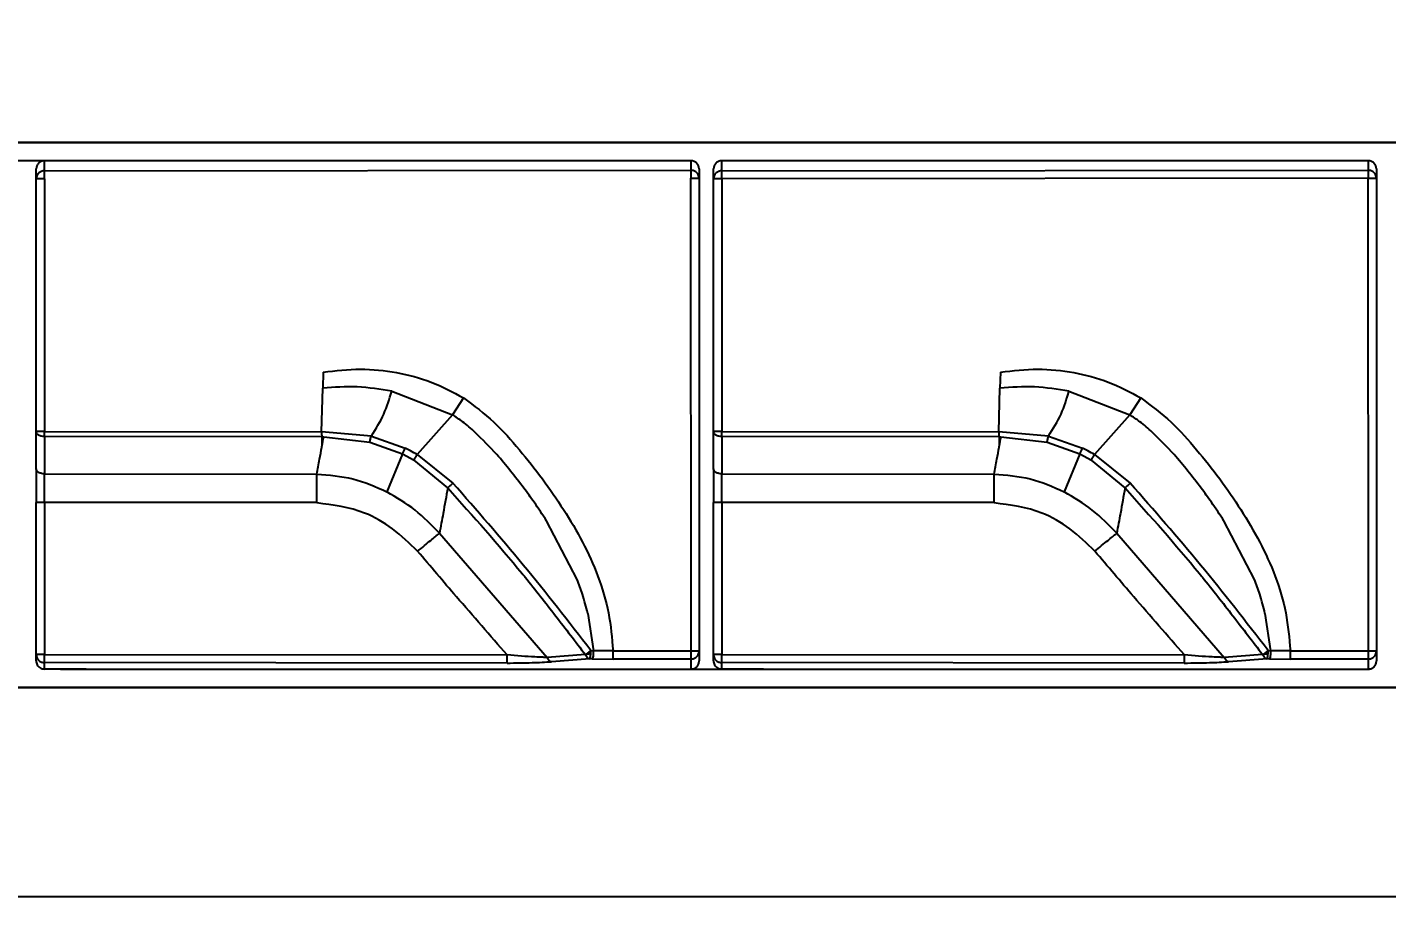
# Model space of a CAD drawing. Header units: millimetres. Extents: x 340 to 481, y 493 to 586.
# Drawn here: x 386.39 to 399.83, y 528.65 to 537.33 of the extents above; entities that cross this region are included whole.
import ezdxf

# ---------------------------------------------------------------- set-up
doc = ezdxf.new("R2010")
doc.units = ezdxf.units.MM
doc.header["$PDSIZE"] = -1
doc.linetypes.add('CENTERX2', pattern=[20.32, 12.7, -2.54, 2.54, -2.54])
doc.dimstyles.new('ISO-25', dxfattribs={"dimtxt": 2.5, "dimasz": 2.5, "dimexe": 1.25, "dimexo": 0.625, "dimtad": 1, "dimtxsty": 'Standard', "dimcen": 2.5, "dimadec": 0, "dimazin": 0, "dimtfac": 1, "dimtmove": 0, "dimatfit": 3, "dimfxl": 1, "dimarcsym": 0})

# ---------------------------------------------------------------- blocks, each defined once
blk = doc.blocks.new('*D1')
at = {"color": 0, "lineweight": -2}
for p, q in [((363.82, 530.628), (363.82, 493.301)), ((435.672, 530.628), (435.672, 493.301)), ((367.9, 495.301), (431.592, 495.301))]:
    blk.add_line(p, q, dxfattribs=at)
at = {"color": 0}
for points in [[(367.9, 495.981), (367.9, 494.621), (363.82, 495.301)], [(431.592, 494.621), (431.592, 495.981), (435.672, 495.301)]]:
    blk.add_solid(points, dxfattribs=at)
at = {"layer": 'Defpoints', "color": 0}
for p in [(363.82, 530.628), (435.672, 530.628), (435.672, 495.301)]:
    blk.add_point(p, dxfattribs=at)
at = {"color": 0, "insert": (399.746, 498.866), "char_height": 3.5, "attachment_point": 5}
blk.add_mtext('71,85', dxfattribs=at)
blk = doc.blocks.new('*D2')
at = {"color": 0, "lineweight": -2}
for p, q in [((394.669, 557.257), (348.229, 557.257)), ((350.229, 553.177), (350.229, 536.154)), ((350.229, 512), (350.229, 529.023)), ((394.669, 507.92), (348.229, 507.92))]:
    blk.add_line(p, q, dxfattribs=at)
at = {"color": 0}
for points in [[(350.909, 553.177), (349.549, 553.177), (350.229, 557.257)], [(349.549, 512), (350.909, 512), (350.229, 507.92)]]:
    blk.add_solid(points, dxfattribs=at)
at = {"layer": 'Defpoints', "color": 0}
for p in [(394.669, 557.257), (350.229, 507.92), (394.669, 507.92)]:
    blk.add_point(p, dxfattribs=at)
at = {"color": 0, "insert": (350.229, 532.589), "char_height": 3.5, "attachment_point": 5}
blk.add_mtext('49,34', dxfattribs=at)

msp = doc.modelspace()

# ---------------------------------------------------------------- linework, layer by layer
at = {"color": 7, "linetype": 'Continuous'}
for p, q in [((433.374, 536.195), (366.219, 536.195)), ((366.219, 530.813), (433.374, 530.813)), ((433.374, 528.745), (366.219, 528.745))]:
    msp.add_line(p, q, dxfattribs=at)
at = {"color": 7, "linetype": 'Continuous', "lineweight": 25}
for p, q in [((366.819, 536.195), (432.774, 536.195)), ((386.481, 535.836), (386.481, 535.935)), ((386.562, 535.916), (386.562, 536.015)), ((392.952, 536.015), (386.562, 536.015)), ((386.562, 535.916), (392.952, 535.921)), ((392.952, 536.015), (392.952, 535.921)), ((393.033, 535.935), (393.033, 535.841)), ((393.175, 535.836), (393.175, 535.935)), ((393.256, 535.916), (393.256, 536.015)), ((399.646, 536.015), (393.256, 536.015)), ((393.256, 535.916), (399.646, 535.921)), ((399.646, 536.015), (399.646, 535.921)), ((399.727, 535.935), (399.727, 535.841)), ((386.481, 533.34), (386.481, 535.836)), ((386.563, 535.837), (386.563, 533.341)), ((392.953, 531.173), (392.952, 535.842)), ((393.033, 535.841), (393.033, 531.172)), ((393.175, 533.34), (393.175, 535.836)), ((399.646, 535.842), (393.257, 535.837)), ((393.257, 535.837), (393.257, 533.341)), ((399.647, 531.173), (399.646, 535.842)), ((399.727, 535.841), (399.727, 531.172)), ((389.317, 533.928), (389.312, 533.769)), ((396.011, 533.928), (396.006, 533.769)), ((389.301, 533.338), (389.312, 533.769)), ((395.995, 533.338), (396.006, 533.769)), ((389.994, 533.738), (390.594, 533.506)), ((390.704, 533.673), (390.594, 533.506)), ((396.688, 533.738), (397.288, 533.506)), ((397.398, 533.673), (397.288, 533.506)), ((390.594, 533.506), (390.246, 533.113)), ((397.288, 533.506), (396.94, 533.113)), ((386.481, 532.971), (386.481, 533.34)), ((386.563, 533.341), (389.301, 533.338)), ((389.307, 533.288), (386.563, 533.29)), ((386.563, 533.29), (386.563, 532.922)), ((389.793, 533.296), (389.301, 533.338)), ((389.306, 533.198), (389.307, 533.288)), ((389.307, 533.288), (389.322, 533.288)), ((389.322, 533.288), (389.777, 533.236)), ((389.777, 533.236), (390.102, 533.12)), ((389.793, 533.296), (390.128, 533.175)), ((393.175, 532.971), (393.175, 533.34)), ((393.257, 533.341), (395.995, 533.338)), ((396.001, 533.288), (393.257, 533.29)), ((393.257, 533.29), (393.257, 532.922)), ((396.487, 533.296), (395.995, 533.338)), ((396, 533.198), (396.001, 533.288)), ((396.001, 533.288), (396.016, 533.288)), ((396.016, 533.288), (396.471, 533.236)), ((396.471, 533.236), (396.796, 533.12)), ((396.487, 533.296), (396.822, 533.175)), ((390.102, 533.12), (389.946, 532.745)), ((390.102, 533.12), (390.216, 533.059)), ((390.246, 533.113), (390.599, 532.831)), ((396.796, 533.12), (396.64, 532.745)), ((396.796, 533.12), (396.91, 533.059)), ((396.94, 533.113), (397.293, 532.831)), ((390.548, 532.783), (390.216, 533.059)), ((397.242, 532.783), (396.91, 533.059)), ((386.563, 532.922), (389.254, 532.919)), ((393.257, 532.922), (395.948, 532.919)), ((386.481, 531.137), (386.481, 532.638)), ((389.253, 532.638), (386.563, 532.642)), ((386.563, 532.638), (386.563, 531.137)), ((389.253, 532.635), (386.563, 532.638)), ((393.175, 531.137), (393.175, 532.638)), ((395.947, 532.638), (393.257, 532.642)), ((393.257, 532.638), (393.257, 531.137)), ((395.947, 532.635), (393.257, 532.638)), ((391.828, 531.879), (391.525, 532.457)), ((398.522, 531.879), (398.219, 532.457)), ((390.466, 532.335), (391.529, 531.108)), ((397.16, 532.335), (398.223, 531.108)), ((391.931, 531.544), (391.987, 531.175)), ((398.625, 531.544), (398.681, 531.175)), ((386.481, 531.074), (386.481, 531.137)), ((386.563, 531.137), (391.135, 531.133)), ((391.908, 531.137), (391.529, 531.108)), ((391.952, 531.095), (391.572, 531.066)), ((391.976, 531.094), (391.952, 531.095)), ((391.961, 531.146), (391.963, 531.176)), ((391.963, 531.176), (391.987, 531.175)), ((391.976, 531.094), (392.182, 531.093)), ((392.182, 531.174), (391.987, 531.175)), ((392.182, 531.174), (392.953, 531.173)), ((392.952, 531.092), (392.182, 531.093)), ((392.952, 531.092), (392.952, 530.993)), ((393.033, 531.172), (393.033, 531.074)), ((393.175, 531.074), (393.175, 531.137)), ((393.257, 531.137), (397.829, 531.133)), ((398.602, 531.137), (398.223, 531.108)), ((398.646, 531.095), (398.266, 531.066)), ((398.67, 531.094), (398.646, 531.095)), ((398.655, 531.146), (398.657, 531.176)), ((398.657, 531.176), (398.681, 531.175)), ((398.67, 531.094), (398.876, 531.093)), ((398.876, 531.174), (398.681, 531.175)), ((398.876, 531.174), (399.647, 531.173)), ((399.646, 531.092), (398.876, 531.093)), ((399.646, 531.092), (399.646, 530.993)), ((399.727, 531.172), (399.727, 531.074)), ((386.562, 530.994), (386.562, 531.057)), ((391.134, 531.053), (386.562, 531.057)), ((386.974, 530.993), (386.562, 530.994)), ((386.974, 530.993), (392.952, 530.993)), ((393.256, 530.994), (393.256, 531.057)), ((397.828, 531.053), (393.256, 531.057)), ((393.668, 530.993), (393.256, 530.994)), ((393.668, 530.993), (399.646, 530.993)), ((432.774, 530.813), (366.819, 530.813)), ((432.774, 528.745), (366.819, 528.745))]:
    msp.add_line(p, q, dxfattribs=at)
at = {"color": 7, "linetype": 'CENTERX2'}
for p, q in [((433.194, 536.015), (366.399, 536.015)), ((366.399, 530.993), (433.194, 530.993))]:
    msp.add_line(p, q, dxfattribs=at)
at = {"color": 7, "linetype": 'Continuous', "lineweight": 25, "flags": 128}
for points in [[(389.303, 533.185), (389.304, 533.192), (389.306, 533.198)], [(395.997, 533.185), (395.999, 533.192), (396, 533.198)], [(389.253, 532.635), (389.253, 532.636), (389.253, 532.636), (389.253, 532.636), (389.253, 532.637), (389.253, 532.637), (389.253, 532.638), (389.253, 532.638), (389.253, 532.638)], [(395.947, 532.635), (395.947, 532.636), (395.947, 532.636), (395.947, 532.636), (395.947, 532.637), (395.947, 532.637), (395.947, 532.638), (395.947, 532.638), (395.947, 532.638)]]:
    msp.add_lwpolyline(points, dxfattribs=at)
at = {"color": 7, "linetype": 'Continuous', "lineweight": 25}
for centre, radius, start, end in [((383.511, 535.852), 3.052, 359.7232, 1.199), ((389.901, 535.857), 3.052, 359.7232, 1.199), ((390.205, 535.852), 3.052, 359.7232, 1.199), ((396.595, 535.857), 3.052, 359.7232, 1.199), ((378.37, 533.345), 8.193, 359.6155, 359.9694), ((302.873, 548.93), 87.853, 349.68407, 349.74388), ((385.064, 533.345), 8.193, 359.6155, 359.9694), ((309.567, 548.93), 87.853, 349.68407, 349.74388), ((383.579, 531.121), 2.984, 358.7609, 0.2933), ((388.151, 531.118), 2.984, 358.7609, 0.2933), ((389.236, 531.158), 2.947, 358.7356, 0.3039), ((390.007, 531.157), 2.946, 358.7355, 0.3038), ((390.273, 531.121), 2.984, 358.7609, 0.2933), ((394.845, 531.118), 2.984, 358.7609, 0.2933), ((395.93, 531.158), 2.947, 358.7356, 0.3039), ((396.701, 531.157), 2.946, 358.7355, 0.3038)]:
    msp.add_arc(centre, radius, start, end, dxfattribs=at)
for points, knots in [([(386.562, 536.015), (386.551, 536.014), (386.535, 536.012), (386.516, 536.002), (386.5, 535.988), (386.484, 535.966), (386.482, 535.945), (386.481, 535.935)], [0, 0, 0, 0, 0.25342, 0.376755, 0.504454, 0.75394, 1, 1, 1, 1]), ([(386.562, 535.916), (386.554, 535.915), (386.537, 535.914), (386.516, 535.903), (386.5, 535.889), (386.49, 535.874), (386.482, 535.856), (386.482, 535.843), (386.481, 535.836)], [0, 0, 0, 0, 0.182036, 0.411431, 0.545976, 0.690302, 0.842527, 1, 1, 1, 1]), ([(393.033, 535.935), (393.032, 535.945), (393.03, 535.961), (393.02, 535.979), (393.006, 535.996), (392.984, 536.012), (392.962, 536.014), (392.952, 536.015)], [0, 0, 0, 0, 0.248992, 0.370652, 0.496975, 0.749541, 1, 1, 1, 1]), ([(393.033, 535.841), (393.032, 535.848), (393.031, 535.861), (393.024, 535.879), (393.014, 535.893), (392.998, 535.908), (392.977, 535.919), (392.96, 535.92), (392.952, 535.921)], [0, 0, 0, 0, 0.157473, 0.309698, 0.454024, 0.588569, 0.817964, 1, 1, 1, 1]), ([(393.256, 536.015), (393.245, 536.014), (393.229, 536.012), (393.21, 536.002), (393.194, 535.988), (393.178, 535.966), (393.176, 535.945), (393.175, 535.935)], [0, 0, 0, 0, 0.25342, 0.376755, 0.504454, 0.75394, 1, 1, 1, 1]), ([(393.256, 535.916), (393.248, 535.915), (393.231, 535.914), (393.21, 535.903), (393.194, 535.889), (393.184, 535.874), (393.176, 535.856), (393.176, 535.843), (393.175, 535.836)], [0, 0, 0, 0, 0.182036, 0.411431, 0.545976, 0.690302, 0.842527, 1, 1, 1, 1]), ([(399.727, 535.935), (399.726, 535.945), (399.724, 535.961), (399.714, 535.979), (399.7, 535.996), (399.678, 536.012), (399.657, 536.014), (399.646, 536.015)], [0, 0, 0, 0, 0.248992, 0.370652, 0.496975, 0.749541, 1, 1, 1, 1]), ([(399.727, 535.841), (399.726, 535.848), (399.725, 535.861), (399.718, 535.879), (399.708, 535.893), (399.692, 535.908), (399.671, 535.919), (399.654, 535.92), (399.646, 535.921)], [0, 0, 0, 0, 0.157473, 0.309698, 0.454024, 0.588569, 0.817964, 1, 1, 1, 1]), ([(386.563, 535.837), (386.552, 535.837), (386.537, 535.837), (386.518, 535.837), (386.504, 535.837), (386.494, 535.837), (386.484, 535.837), (386.482, 535.836), (386.481, 535.836)], [0, 0, 0, 0, 0.243619, 0.372782, 0.502319, 0.631447, 0.759537, 1, 1, 1, 1]), ([(392.952, 535.842), (392.96, 535.842), (392.977, 535.842), (392.998, 535.842), (393.014, 535.842), (393.024, 535.842), (393.032, 535.841), (393.033, 535.841), (393.033, 535.841)], [0, 0, 0, 0, 0.181966, 0.411368, 0.545075, 0.689675, 0.842559, 1, 1, 1, 1]), ([(393.257, 535.837), (393.246, 535.837), (393.231, 535.837), (393.212, 535.837), (393.198, 535.837), (393.188, 535.837), (393.178, 535.837), (393.176, 535.836), (393.175, 535.836)], [0, 0, 0, 0, 0.243619, 0.372782, 0.502319, 0.631447, 0.759537, 1, 1, 1, 1]), ([(399.646, 535.842), (399.654, 535.842), (399.671, 535.842), (399.692, 535.842), (399.708, 535.842), (399.718, 535.842), (399.726, 535.841), (399.727, 535.841), (399.727, 535.841)], [0, 0, 0, 0, 0.181966, 0.411368, 0.545075, 0.689675, 0.842559, 1, 1, 1, 1]), ([(389.317, 533.928), (389.439, 533.942), (389.681, 533.968), (390.042, 533.933), (390.389, 533.84), (390.599, 533.729), (390.704, 533.673)], [0, 0, 0, 0, 0.256766, 0.505731, 0.751665, 1, 1, 1, 1]), ([(396.011, 533.928), (396.133, 533.942), (396.375, 533.968), (396.736, 533.933), (397.083, 533.84), (397.293, 533.729), (397.398, 533.673)], [0, 0, 0, 0, 0.256766, 0.505731, 0.751665, 1, 1, 1, 1]), ([(389.994, 533.738), (389.881, 533.757), (389.654, 533.794), (389.426, 533.777), (389.312, 533.769)], [0, 0, 0, 0, 0.502047, 1, 1, 1, 1]), ([(396.688, 533.738), (396.575, 533.757), (396.348, 533.794), (396.12, 533.777), (396.006, 533.769)], [0, 0, 0, 0, 0.502047, 1, 1, 1, 1]), ([(389.793, 533.296), (389.837, 533.367), (389.924, 533.505), (389.971, 533.662), (389.994, 533.738)], [0, 0, 0, 0, 0.5118799, 1, 1, 1, 1]), ([(390.704, 533.673), (390.807, 533.596), (391.009, 533.445), (391.339, 533.071), (391.708, 532.577), (392.005, 532.03), (392.149, 531.55), (392.171, 531.299), (392.182, 531.174)], [0, 0, 0, 0, 0.128773, 0.252959, 0.499043, 0.747593, 0.873757, 1, 1, 1, 1]), ([(396.487, 533.296), (396.531, 533.367), (396.618, 533.505), (396.665, 533.662), (396.688, 533.738)], [0, 0, 0, 0, 0.5118799, 1, 1, 1, 1]), ([(397.398, 533.673), (397.501, 533.596), (397.703, 533.445), (398.033, 533.071), (398.402, 532.577), (398.699, 532.03), (398.843, 531.55), (398.865, 531.299), (398.876, 531.174)], [0, 0, 0, 0, 0.128773, 0.252959, 0.499043, 0.747593, 0.873757, 1, 1, 1, 1]), ([(390.818, 533.332), (390.778, 533.369), (390.708, 533.432), (390.628, 533.484), (390.594, 533.506)], [0, 0, 0, 0, 0.571638, 1, 1, 1, 1]), ([(397.512, 533.332), (397.472, 533.369), (397.402, 533.432), (397.322, 533.484), (397.288, 533.506)], [0, 0, 0, 0, 0.571638, 1, 1, 1, 1]), ([(386.563, 533.341), (386.552, 533.341), (386.537, 533.341), (386.518, 533.34), (386.504, 533.34), (386.494, 533.34), (386.484, 533.34), (386.482, 533.34), (386.481, 533.34)], [0, 0, 0, 0, 0.243618, 0.372782, 0.502319, 0.631447, 0.759537, 1, 1, 1, 1]), ([(386.563, 533.29), (386.552, 533.291), (386.537, 533.292), (386.518, 533.298), (386.504, 533.304), (386.494, 533.312), (386.484, 533.324), (386.482, 533.333), (386.481, 533.34)], [0, 0, 0, 0, 0.241127, 0.370687, 0.50272, 0.634695, 0.763396, 1, 1, 1, 1]), ([(389.777, 533.236), (389.778, 533.24), (389.78, 533.249), (389.784, 533.264), (389.788, 533.28), (389.791, 533.291), (389.793, 533.296)], [0, 0, 0, 0, 0.247251, 0.499954, 0.752682, 1, 1, 1, 1]), ([(391.3, 532.782), (391.214, 532.895), (391.065, 533.088), (390.891, 533.26), (390.818, 533.332)], [0, 0, 0, 0, 0.580697, 1, 1, 1, 1]), ([(393.257, 533.341), (393.246, 533.341), (393.231, 533.341), (393.212, 533.34), (393.198, 533.34), (393.188, 533.34), (393.178, 533.34), (393.176, 533.34), (393.175, 533.34)], [0, 0, 0, 0, 0.243618, 0.372782, 0.502319, 0.631447, 0.759537, 1, 1, 1, 1]), ([(393.257, 533.29), (393.246, 533.291), (393.231, 533.292), (393.212, 533.298), (393.198, 533.304), (393.188, 533.312), (393.178, 533.324), (393.176, 533.333), (393.175, 533.34)], [0, 0, 0, 0, 0.241127, 0.370687, 0.50272, 0.634695, 0.763396, 1, 1, 1, 1]), ([(396.471, 533.236), (396.472, 533.24), (396.474, 533.249), (396.478, 533.264), (396.482, 533.28), (396.485, 533.291), (396.487, 533.296)], [0, 0, 0, 0, 0.247251, 0.499954, 0.752682, 1, 1, 1, 1]), ([(397.994, 532.782), (397.908, 532.895), (397.759, 533.088), (397.585, 533.26), (397.512, 533.332)], [0, 0, 0, 0, 0.580697, 1, 1, 1, 1]), ([(389.254, 532.919), (389.263, 532.968), (389.28, 533.057), (389.296, 533.146), (389.303, 533.185)], [0, 0, 0, 0, 0.5598757, 1, 1, 1, 1]), ([(390.102, 533.12), (390.104, 533.124), (390.107, 533.132), (390.113, 533.146), (390.12, 533.161), (390.125, 533.17), (390.128, 533.175)], [0, 0, 0, 0, 0.247199, 0.499741, 0.75242, 1, 1, 1, 1]), ([(390.246, 533.113), (390.225, 533.125), (390.186, 533.147), (390.145, 533.167), (390.128, 533.175)], [0, 0, 0, 0, 0.559705, 1, 1, 1, 1]), ([(390.216, 533.059), (390.221, 533.068), (390.23, 533.085), (390.241, 533.104), (390.246, 533.113)], [0, 0, 0, 0, 0.559502, 1, 1, 1, 1]), ([(395.948, 532.919), (395.957, 532.968), (395.974, 533.057), (395.99, 533.146), (395.997, 533.185)], [0, 0, 0, 0, 0.559876, 1, 1, 1, 1]), ([(396.796, 533.12), (396.798, 533.124), (396.801, 533.132), (396.807, 533.146), (396.814, 533.161), (396.819, 533.17), (396.822, 533.175)], [0, 0, 0, 0, 0.247199, 0.499741, 0.75242, 1, 1, 1, 1]), ([(396.94, 533.113), (396.919, 533.125), (396.88, 533.147), (396.839, 533.167), (396.822, 533.175)], [0, 0, 0, 0, 0.559705, 1, 1, 1, 1]), ([(396.91, 533.059), (396.915, 533.068), (396.924, 533.085), (396.935, 533.104), (396.94, 533.113)], [0, 0, 0, 0, 0.559502, 1, 1, 1, 1]), ([(386.563, 532.922), (386.552, 532.923), (386.537, 532.923), (386.518, 532.93), (386.504, 532.936), (386.494, 532.944), (386.484, 532.956), (386.482, 532.965), (386.481, 532.971)], [0, 0, 0, 0, 0.241127, 0.370687, 0.50272, 0.634695, 0.763396, 1, 1, 1, 1]), ([(386.481, 532.971), (386.481, 532.915), (386.481, 532.813), (386.481, 532.692), (386.481, 532.638)], [0, 0, 0, 0, 0.5582553, 1, 1, 1, 1]), ([(393.257, 532.922), (393.246, 532.923), (393.231, 532.923), (393.212, 532.93), (393.198, 532.936), (393.188, 532.944), (393.178, 532.956), (393.176, 532.965), (393.175, 532.971)], [0, 0, 0, 0, 0.241127, 0.370687, 0.50272, 0.634695, 0.763396, 1, 1, 1, 1]), ([(393.175, 532.971), (393.175, 532.915), (393.175, 532.813), (393.175, 532.692), (393.175, 532.638)], [0, 0, 0, 0, 0.5582553, 1, 1, 1, 1]), ([(389.254, 532.919), (389.375, 532.91), (389.616, 532.893), (389.836, 532.794), (389.946, 532.745)], [0, 0, 0, 0, 0.500216, 1, 1, 1, 1]), ([(390.548, 532.783), (390.552, 532.787), (390.558, 532.793), (390.571, 532.806), (390.585, 532.818), (390.594, 532.827), (390.599, 532.831)], [0, 0, 0, 0, 0.246048, 0.499443, 0.753141, 1, 1, 1, 1]), ([(391.963, 531.176), (391.743, 531.46), (391.305, 532.025), (390.833, 532.563), (390.599, 532.831)], [0, 0, 0, 0, 0.502993, 1, 1, 1, 1]), ([(395.948, 532.919), (396.069, 532.91), (396.31, 532.893), (396.53, 532.794), (396.64, 532.745)], [0, 0, 0, 0, 0.500216, 1, 1, 1, 1]), ([(397.242, 532.783), (397.246, 532.787), (397.252, 532.793), (397.265, 532.806), (397.279, 532.818), (397.288, 532.827), (397.293, 532.831)], [0, 0, 0, 0, 0.246048, 0.499443, 0.753141, 1, 1, 1, 1]), ([(398.657, 531.176), (398.437, 531.46), (397.999, 532.025), (397.527, 532.563), (397.293, 532.831)], [0, 0, 0, 0, 0.502993, 1, 1, 1, 1]), ([(390.466, 532.335), (390.388, 532.415), (390.234, 532.575), (390.042, 532.688), (389.946, 532.744)], [0, 0, 0, 0, 0.500419, 1, 1, 1, 1]), ([(390.548, 532.783), (390.533, 532.7), (390.506, 532.55), (390.478, 532.401), (390.466, 532.335)], [0, 0, 0, 0, 0.561163, 1, 1, 1, 1]), ([(390.548, 532.783), (390.797, 532.505), (391.057, 532.215), (391.405, 531.788), (391.614, 531.521), (391.81, 531.265), (391.908, 531.137)], [0, 0, 0, 0, 0.523748, 0.54548, 0.773248, 1, 1, 1, 1]), ([(391.525, 532.457), (391.484, 532.519), (391.412, 532.629), (391.334, 532.735), (391.3, 532.782)], [0, 0, 0, 0, 0.559821, 1, 1, 1, 1]), ([(397.16, 532.335), (397.082, 532.415), (396.928, 532.575), (396.736, 532.688), (396.64, 532.744)], [0, 0, 0, 0, 0.5004186, 1, 1, 1, 1]), ([(397.242, 532.783), (397.227, 532.7), (397.2, 532.55), (397.172, 532.401), (397.16, 532.335)], [0, 0, 0, 0, 0.561163, 1, 1, 1, 1]), ([(397.242, 532.783), (397.491, 532.505), (397.751, 532.215), (398.099, 531.788), (398.308, 531.521), (398.504, 531.265), (398.602, 531.137)], [0, 0, 0, 0, 0.523748, 0.54548, 0.773248, 1, 1, 1, 1]), ([(398.219, 532.457), (398.178, 532.519), (398.106, 532.629), (398.028, 532.735), (397.994, 532.782)], [0, 0, 0, 0, 0.559821, 1, 1, 1, 1]), ([(386.563, 532.638), (386.552, 532.638), (386.537, 532.638), (386.518, 532.638), (386.504, 532.638), (386.494, 532.638), (386.484, 532.638), (386.482, 532.638), (386.481, 532.638)], [0, 0, 0, 0, 0.2436167, 0.3727818, 0.5023192, 0.6314482, 0.7595393, 1, 1, 1, 1]), ([(386.563, 532.638), (386.563, 532.639), (386.563, 532.64), (386.563, 532.641), (386.563, 532.642)], [0, 0, 0, 0, 0.560036, 1, 1, 1, 1]), ([(390.25, 532.158), (390.17, 532.234), (390.015, 532.385), (389.683, 532.579), (389.415, 532.614), (389.253, 532.635)], [0, 0, 0, 0, 0.292303, 0.572758, 1, 1, 1, 1]), ([(393.257, 532.638), (393.246, 532.638), (393.231, 532.638), (393.212, 532.638), (393.198, 532.638), (393.188, 532.638), (393.178, 532.638), (393.176, 532.638), (393.175, 532.638)], [0, 0, 0, 0, 0.243617, 0.372782, 0.502319, 0.631448, 0.759539, 1, 1, 1, 1]), ([(393.257, 532.638), (393.257, 532.639), (393.257, 532.64), (393.257, 532.641), (393.257, 532.642)], [0, 0, 0, 0, 0.560036, 1, 1, 1, 1]), ([(396.944, 532.158), (396.864, 532.234), (396.709, 532.385), (396.377, 532.579), (396.109, 532.614), (395.947, 532.635)], [0, 0, 0, 0, 0.292303, 0.572758, 1, 1, 1, 1]), ([(390.25, 532.158), (390.295, 532.195), (390.376, 532.262), (390.438, 532.313), (390.466, 532.335)], [0, 0, 0, 0, 0.559783, 1, 1, 1, 1]), ([(396.944, 532.158), (396.989, 532.195), (397.07, 532.262), (397.132, 532.313), (397.16, 532.335)], [0, 0, 0, 0, 0.559783, 1, 1, 1, 1]), ([(391.135, 531.133), (390.967, 531.325), (390.67, 531.664), (390.377, 532.008), (390.25, 532.158)], [0, 0, 0, 0, 0.5636964, 1, 1, 1, 1]), ([(397.829, 531.133), (397.661, 531.325), (397.364, 531.664), (397.071, 532.008), (396.944, 532.158)], [0, 0, 0, 0, 0.563696, 1, 1, 1, 1]), ([(391.931, 531.544), (391.915, 531.607), (391.888, 531.721), (391.846, 531.831), (391.828, 531.879)], [0, 0, 0, 0, 0.559434, 1, 1, 1, 1]), ([(398.625, 531.544), (398.609, 531.607), (398.582, 531.721), (398.54, 531.831), (398.522, 531.879)], [0, 0, 0, 0, 0.559434, 1, 1, 1, 1]), ([(386.563, 531.137), (386.555, 531.137), (386.538, 531.137), (386.516, 531.137), (386.5, 531.137), (386.49, 531.137), (386.482, 531.137), (386.481, 531.137), (386.481, 531.137)], [0, 0, 0, 0, 0.181749, 0.411267, 0.545132, 0.68987, 0.842771, 1, 1, 1, 1]), ([(386.481, 531.137), (386.482, 531.13), (386.482, 531.117), (386.49, 531.099), (386.5, 531.084), (386.516, 531.07), (386.537, 531.059), (386.554, 531.058), (386.562, 531.057)], [0, 0, 0, 0, 0.157473, 0.309698, 0.454024, 0.588569, 0.817964, 1, 1, 1, 1]), ([(386.481, 531.074), (386.481, 531.067), (386.482, 531.054), (386.488, 531.042), (386.49, 531.036)], [0, 0, 0, 0, 0.49972, 1, 1, 1, 1]), ([(391.134, 531.053), (391.219, 531.054), (391.378, 531.055), (391.511, 531.063), (391.572, 531.066)], [0, 0, 0, 0, 0.537944, 1, 1, 1, 1]), ([(391.529, 531.108), (391.515, 531.109), (391.478, 531.11), (391.352, 531.115), (391.229, 531.125), (391.135, 531.133)], [0, 0, 0, 0, 0.1219583, 0.3274571, 1, 1, 1, 1]), ([(391.529, 531.108), (391.532, 531.103), (391.537, 531.091), (391.548, 531.079), (391.56, 531.069), (391.568, 531.067), (391.572, 531.066)], [0, 0, 0, 0, 0.249815, 0.500001, 0.750184, 1, 1, 1, 1]), ([(391.908, 531.137), (391.912, 531.139), (391.919, 531.144), (391.932, 531.153), (391.947, 531.164), (391.957, 531.172), (391.963, 531.176)], [0, 0, 0, 0, 0.221754, 0.48712, 0.729136, 1, 1, 1, 1]), ([(391.961, 531.146), (391.955, 531.144), (391.944, 531.141), (391.925, 531.138), (391.914, 531.137), (391.908, 531.137)], [0, 0, 0, 0, 0.332412, 0.622939, 1, 1, 1, 1]), ([(391.908, 531.137), (391.91, 531.132), (391.914, 531.123), (391.924, 531.11), (391.936, 531.099), (391.946, 531.096), (391.952, 531.095)], [0, 0, 0, 0, 0.192714, 0.422126, 0.691653, 1, 1, 1, 1]), ([(391.952, 531.095), (391.953, 531.096), (391.955, 531.099), (391.957, 531.11), (391.96, 531.126), (391.961, 531.139), (391.961, 531.146)], [0, 0, 0, 0, 0.250201, 0.500438, 0.74999, 1, 1, 1, 1]), ([(391.987, 531.175), (391.987, 531.166), (391.986, 531.146), (391.984, 531.119), (391.98, 531.1), (391.977, 531.096), (391.976, 531.094)], [0, 0, 0, 0, 0.2411886, 0.50025, 0.7591751, 1, 1, 1, 1]), ([(392.952, 530.993), (392.963, 530.994), (392.979, 530.996), (392.998, 531.006), (393.014, 531.02), (393.03, 531.042), (393.032, 531.063), (393.033, 531.074)], [0, 0, 0, 0, 0.253434, 0.376773, 0.504477, 0.753954, 1, 1, 1, 1]), ([(392.953, 531.173), (392.963, 531.173), (392.978, 531.173), (392.997, 531.173), (393.01, 531.173), (393.02, 531.173), (393.03, 531.172), (393.032, 531.172), (393.033, 531.172)], [0, 0, 0, 0, 0.243748, 0.372829, 0.502302, 0.631376, 0.759401, 1, 1, 1, 1]), ([(393.001, 531.108), (393.005, 531.112), (393.014, 531.12), (393.024, 531.135), (393.031, 531.153), (393.032, 531.165), (393.033, 531.172)], [0, 0, 0, 0, 0.228538, 0.473835, 0.732461, 1, 1, 1, 1]), ([(393.257, 531.137), (393.249, 531.137), (393.232, 531.137), (393.21, 531.137), (393.194, 531.137), (393.184, 531.137), (393.176, 531.137), (393.175, 531.137), (393.175, 531.137)], [0, 0, 0, 0, 0.181749, 0.411267, 0.545132, 0.68987, 0.842771, 1, 1, 1, 1]), ([(393.175, 531.137), (393.176, 531.13), (393.176, 531.117), (393.184, 531.099), (393.194, 531.084), (393.21, 531.07), (393.231, 531.059), (393.248, 531.058), (393.256, 531.057)], [0, 0, 0, 0, 0.157473, 0.309698, 0.454024, 0.588569, 0.817964, 1, 1, 1, 1]), ([(393.175, 531.074), (393.175, 531.067), (393.176, 531.054), (393.182, 531.042), (393.184, 531.036)], [0, 0, 0, 0, 0.49972, 1, 1, 1, 1]), ([(397.828, 531.053), (397.913, 531.054), (398.072, 531.055), (398.205, 531.063), (398.266, 531.066)], [0, 0, 0, 0, 0.537944, 1, 1, 1, 1]), ([(398.223, 531.108), (398.209, 531.109), (398.172, 531.11), (398.046, 531.115), (397.923, 531.125), (397.829, 531.133)], [0, 0, 0, 0, 0.1219583, 0.3274571, 1, 1, 1, 1]), ([(398.223, 531.108), (398.226, 531.103), (398.231, 531.091), (398.242, 531.079), (398.254, 531.069), (398.262, 531.067), (398.266, 531.066)], [0, 0, 0, 0, 0.249815, 0.500001, 0.750184, 1, 1, 1, 1]), ([(398.602, 531.137), (398.606, 531.139), (398.613, 531.144), (398.626, 531.153), (398.641, 531.164), (398.651, 531.172), (398.657, 531.176)], [0, 0, 0, 0, 0.221754, 0.48712, 0.729136, 1, 1, 1, 1]), ([(398.655, 531.146), (398.649, 531.144), (398.638, 531.141), (398.619, 531.138), (398.608, 531.137), (398.602, 531.137)], [0, 0, 0, 0, 0.332412, 0.622939, 1, 1, 1, 1]), ([(398.602, 531.137), (398.604, 531.132), (398.608, 531.123), (398.618, 531.11), (398.63, 531.099), (398.64, 531.096), (398.646, 531.095)], [0, 0, 0, 0, 0.192714, 0.422126, 0.691653, 1, 1, 1, 1]), ([(398.646, 531.095), (398.647, 531.096), (398.649, 531.099), (398.651, 531.11), (398.654, 531.126), (398.655, 531.139), (398.655, 531.146)], [0, 0, 0, 0, 0.250201, 0.500438, 0.74999, 1, 1, 1, 1]), ([(398.681, 531.175), (398.681, 531.166), (398.68, 531.146), (398.678, 531.119), (398.674, 531.1), (398.671, 531.096), (398.67, 531.094)], [0, 0, 0, 0, 0.241189, 0.50025, 0.759175, 1, 1, 1, 1]), ([(399.646, 530.993), (399.657, 530.994), (399.673, 530.996), (399.692, 531.006), (399.708, 531.02), (399.724, 531.042), (399.726, 531.063), (399.727, 531.074)], [0, 0, 0, 0, 0.253434, 0.376773, 0.504477, 0.753954, 1, 1, 1, 1]), ([(399.647, 531.173), (399.657, 531.173), (399.672, 531.173), (399.691, 531.173), (399.704, 531.173), (399.714, 531.173), (399.724, 531.172), (399.726, 531.172), (399.727, 531.172)], [0, 0, 0, 0, 0.243748, 0.372829, 0.502302, 0.631376, 0.759401, 1, 1, 1, 1]), ([(399.695, 531.108), (399.699, 531.112), (399.708, 531.12), (399.718, 531.135), (399.725, 531.153), (399.726, 531.165), (399.727, 531.172)], [0, 0, 0, 0, 0.228538, 0.473835, 0.732461, 1, 1, 1, 1]), ([(386.49, 531.036), (386.494, 531.03), (386.502, 531.018), (386.52, 531.005), (386.54, 530.995), (386.555, 530.994), (386.562, 530.994)], [0, 0, 0, 0, 0.247628, 0.492595, 0.747916, 1, 1, 1, 1]), ([(393.184, 531.036), (393.188, 531.03), (393.196, 531.018), (393.214, 531.005), (393.234, 530.995), (393.249, 530.994), (393.256, 530.994)], [0, 0, 0, 0, 0.247628, 0.492595, 0.747916, 1, 1, 1, 1])]:
    msp.add_open_spline(points, degree=3, knots=knots, dxfattribs=at)
for points in [[(389.307, 533.288), (389.306, 533.295), (389.304, 533.311), (389.302, 533.329), (389.301, 533.338)], [(396.001, 533.288), (396, 533.295), (395.998, 533.311), (395.996, 533.329), (395.995, 533.338)], [(386.563, 532.642), (386.563, 532.693), (386.562, 532.794), (386.562, 532.879), (386.563, 532.922)], [(389.253, 532.638), (389.253, 532.689), (389.253, 532.791), (389.254, 532.876), (389.254, 532.919)], [(393.257, 532.642), (393.257, 532.693), (393.256, 532.794), (393.256, 532.879), (393.257, 532.922)], [(395.947, 532.638), (395.947, 532.689), (395.947, 532.791), (395.948, 532.876), (395.948, 532.919)]]:
    msp.add_open_spline(points, degree=3, dxfattribs=at)
at = {"color": 8, "linetype": 'Continuous', "lineweight": 25}
for points, knots in [([(392.952, 531.092), (392.96, 531.093), (392.977, 531.094), (392.992, 531.103), (393.001, 531.108)], [0, 0, 0, 0, 0.4423981, 1, 1, 1, 1]), ([(399.646, 531.092), (399.654, 531.093), (399.671, 531.094), (399.686, 531.103), (399.695, 531.108)], [0, 0, 0, 0, 0.442398, 1, 1, 1, 1])]:
    msp.add_open_spline(points, degree=3, knots=knots, dxfattribs=at)

# ---------------------------------------------------------------- dimensions: what is measured, and where the dimension line sits
dim = msp.add_linear_dim(base=(350.229, 507.92), p1=(394.669, 557.257), p2=(394.669, 507.92), angle=90, dimstyle='ISO-25', override={"dimtxt": 3.5, "dimasz": 4.08, "dimexe": 2, "dimexo": 0, "dimgap": 1.524, "dimtih": 1, "dimtoh": 1, "dimzin": 0, "dimadec": 2, "dimtzin": 0})
dim.commit()
dim.dimension.update_dxf_attribs({"geometry": '*D2', "text_midpoint": (350.229, 532.589)})
dim = msp.add_linear_dim(base=(435.672, 495.301), p1=(363.82, 530.628), p2=(435.672, 530.628), dimstyle='ISO-25', override={"dimtxt": 3.5, "dimasz": 4.08, "dimexe": 2, "dimexo": 0, "dimgap": 1.524, "dimtih": 1, "dimtoh": 1, "dimzin": 0, "dimadec": 2, "dimtzin": 0})
dim.commit()
dim.dimension.update_dxf_attribs({"geometry": '*D1', "text_midpoint": (399.746, 498.866)})

doc.saveas('drawing.dxf')
